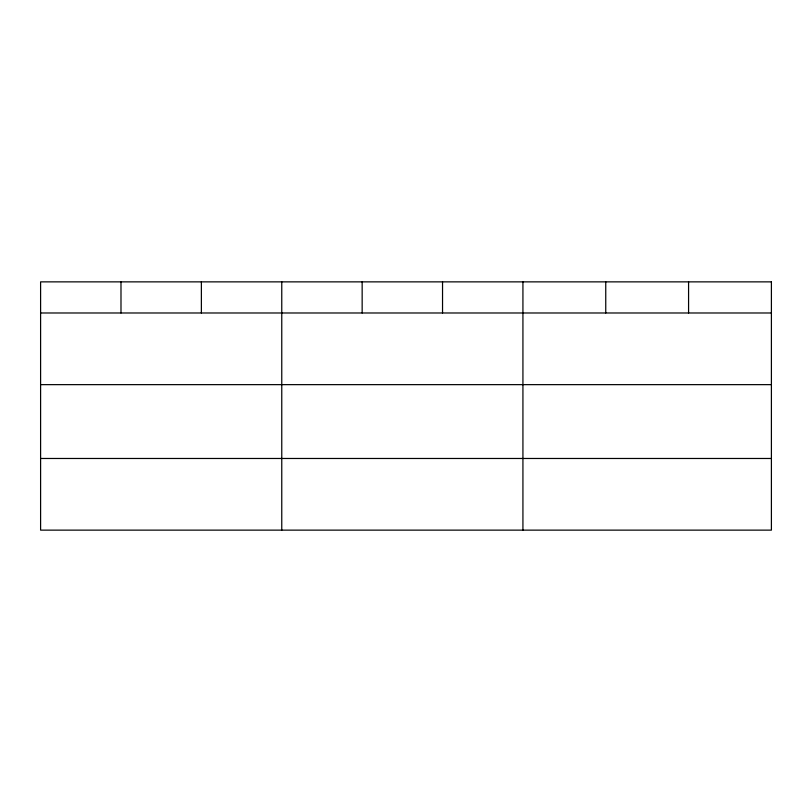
<?xml version="1.0" encoding="UTF-8"?>
<svg xmlns="http://www.w3.org/2000/svg" width="812" height="812" viewBox="0 0 812 812"><rect width="100%" height="100%" fill="white"/><g stroke="black" fill="none" stroke-linecap="round" stroke-linejoin="round"><path stroke-width="1.22" d="M40.6 312.985L771.4 312.985M40.6 384.644L771.4 384.644M40.6 458.475L771.4 458.475M688.576 281.865L688.576 312.985M605.752 281.865L605.752 312.985M522.928 281.865L522.928 530.134M442.54 281.865L442.54 312.985M362.152 281.865L362.152 312.985M281.764 281.865L281.764 530.134M201.376 281.865L201.376 312.985M120.988 281.865L120.988 312.985M771.4 281.865L40.6 281.865L40.6 530.134L771.4 530.134L771.4 281.865"/></g></svg>
